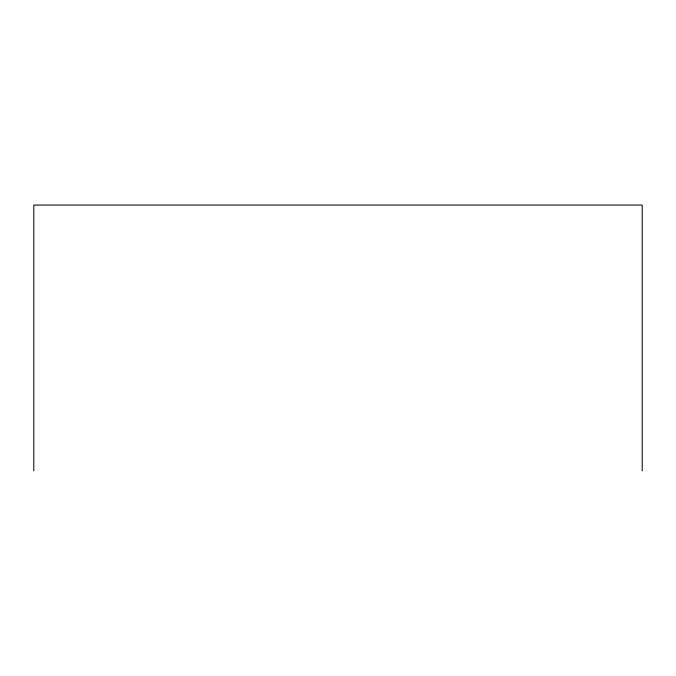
<?xml version="1.0" encoding="UTF-8"?>
<svg xmlns="http://www.w3.org/2000/svg" width="676" height="676" viewBox="0 0 676 676"><rect width="100%" height="100%" fill="white"/><g stroke="black" fill="none" stroke-linecap="round" stroke-linejoin="round"><path stroke-width="1.01" d="M642.2 470.935L642.2 205.065L33.8 205.065L33.8 470.935"/></g></svg>
